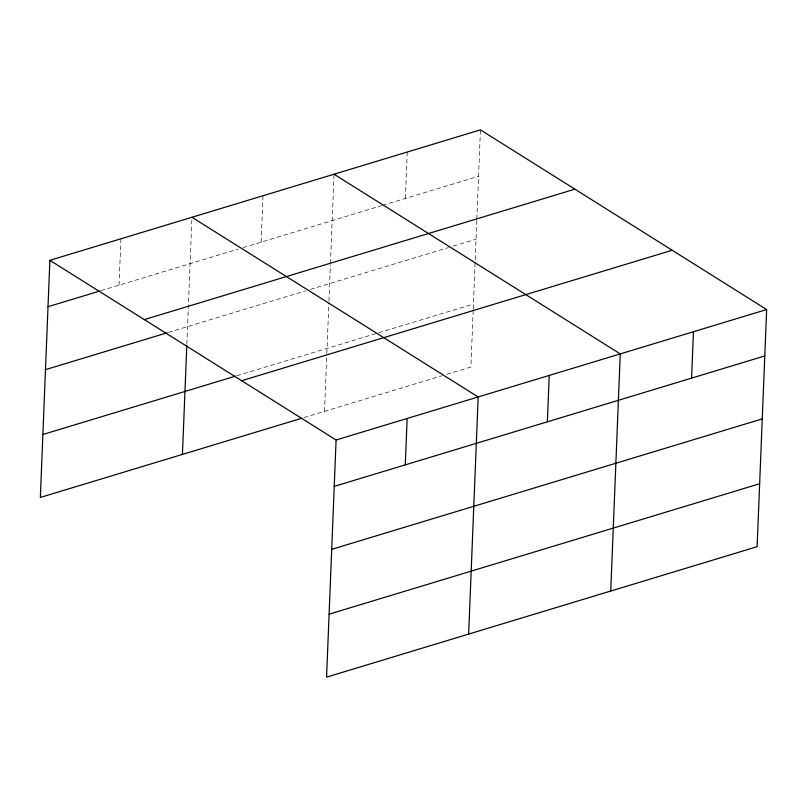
<?xml version="1.0" encoding="UTF-8"?>
<svg xmlns="http://www.w3.org/2000/svg" width="807" height="807" viewBox="0 0 807 807"><rect width="100%" height="100%" fill="white"/><g stroke="black" fill="none" stroke-linecap="round" stroke-linejoin="round"><path stroke-width="0.61" stroke-dasharray="4.04 3.03" d="M119.053 285.184L120.919 238.791M186.861 344.064L191.955 217.265M261.135 242.14L263.001 195.748M324.515 411.348L326.795 354.707M326.845 353.446L328.893 302.262M328.943 301.021L330.406 264.676M330.456 263.415L334.037 174.221M405.376 198.441L407.232 152.049M473.184 310.352L470.905 367.003L446.907 374.277M473.235 309.091L476.796 220.321M476.846 219.07L480.427 129.866M100.986 290.661L238.257 249.07M243.078 247.608L381.378 205.714M382.568 205.351L478.561 176.269M168.3 332.444L305.571 290.853M310.382 289.4L448.44 247.567M453.241 246.115L476.039 239.205M236.733 375.769L377.444 333.14M378.644 332.777L473.437 304.057M304.047 417.552L442.105 375.729"/><path stroke-width="1.21" d="M49.873 260.318L336.095 439.997L326.573 677.134L757.127 546.682L766.65 309.555L480.427 129.866L49.873 260.318L40.35 497.445L301.636 418.288M182.432 454.402L186.81 345.315M405.275 464.872L407.142 418.47M468.655 634.08L478.178 396.953L191.955 217.265M547.358 421.829L549.224 375.426M610.738 591.037L620.26 353.91L334.037 174.221M691.589 378.13L693.455 331.727M48.006 306.71L99.786 291.024M144.332 319.612L574.887 189.171M45.485 369.656L167.099 332.807M42.882 434.499L235.533 376.133M241.646 380.702L672.201 250.261M336.095 439.997L766.65 309.555M334.229 486.389L764.784 355.948M331.707 549.335L762.262 418.894M329.095 614.188L759.649 483.746"/></g></svg>
